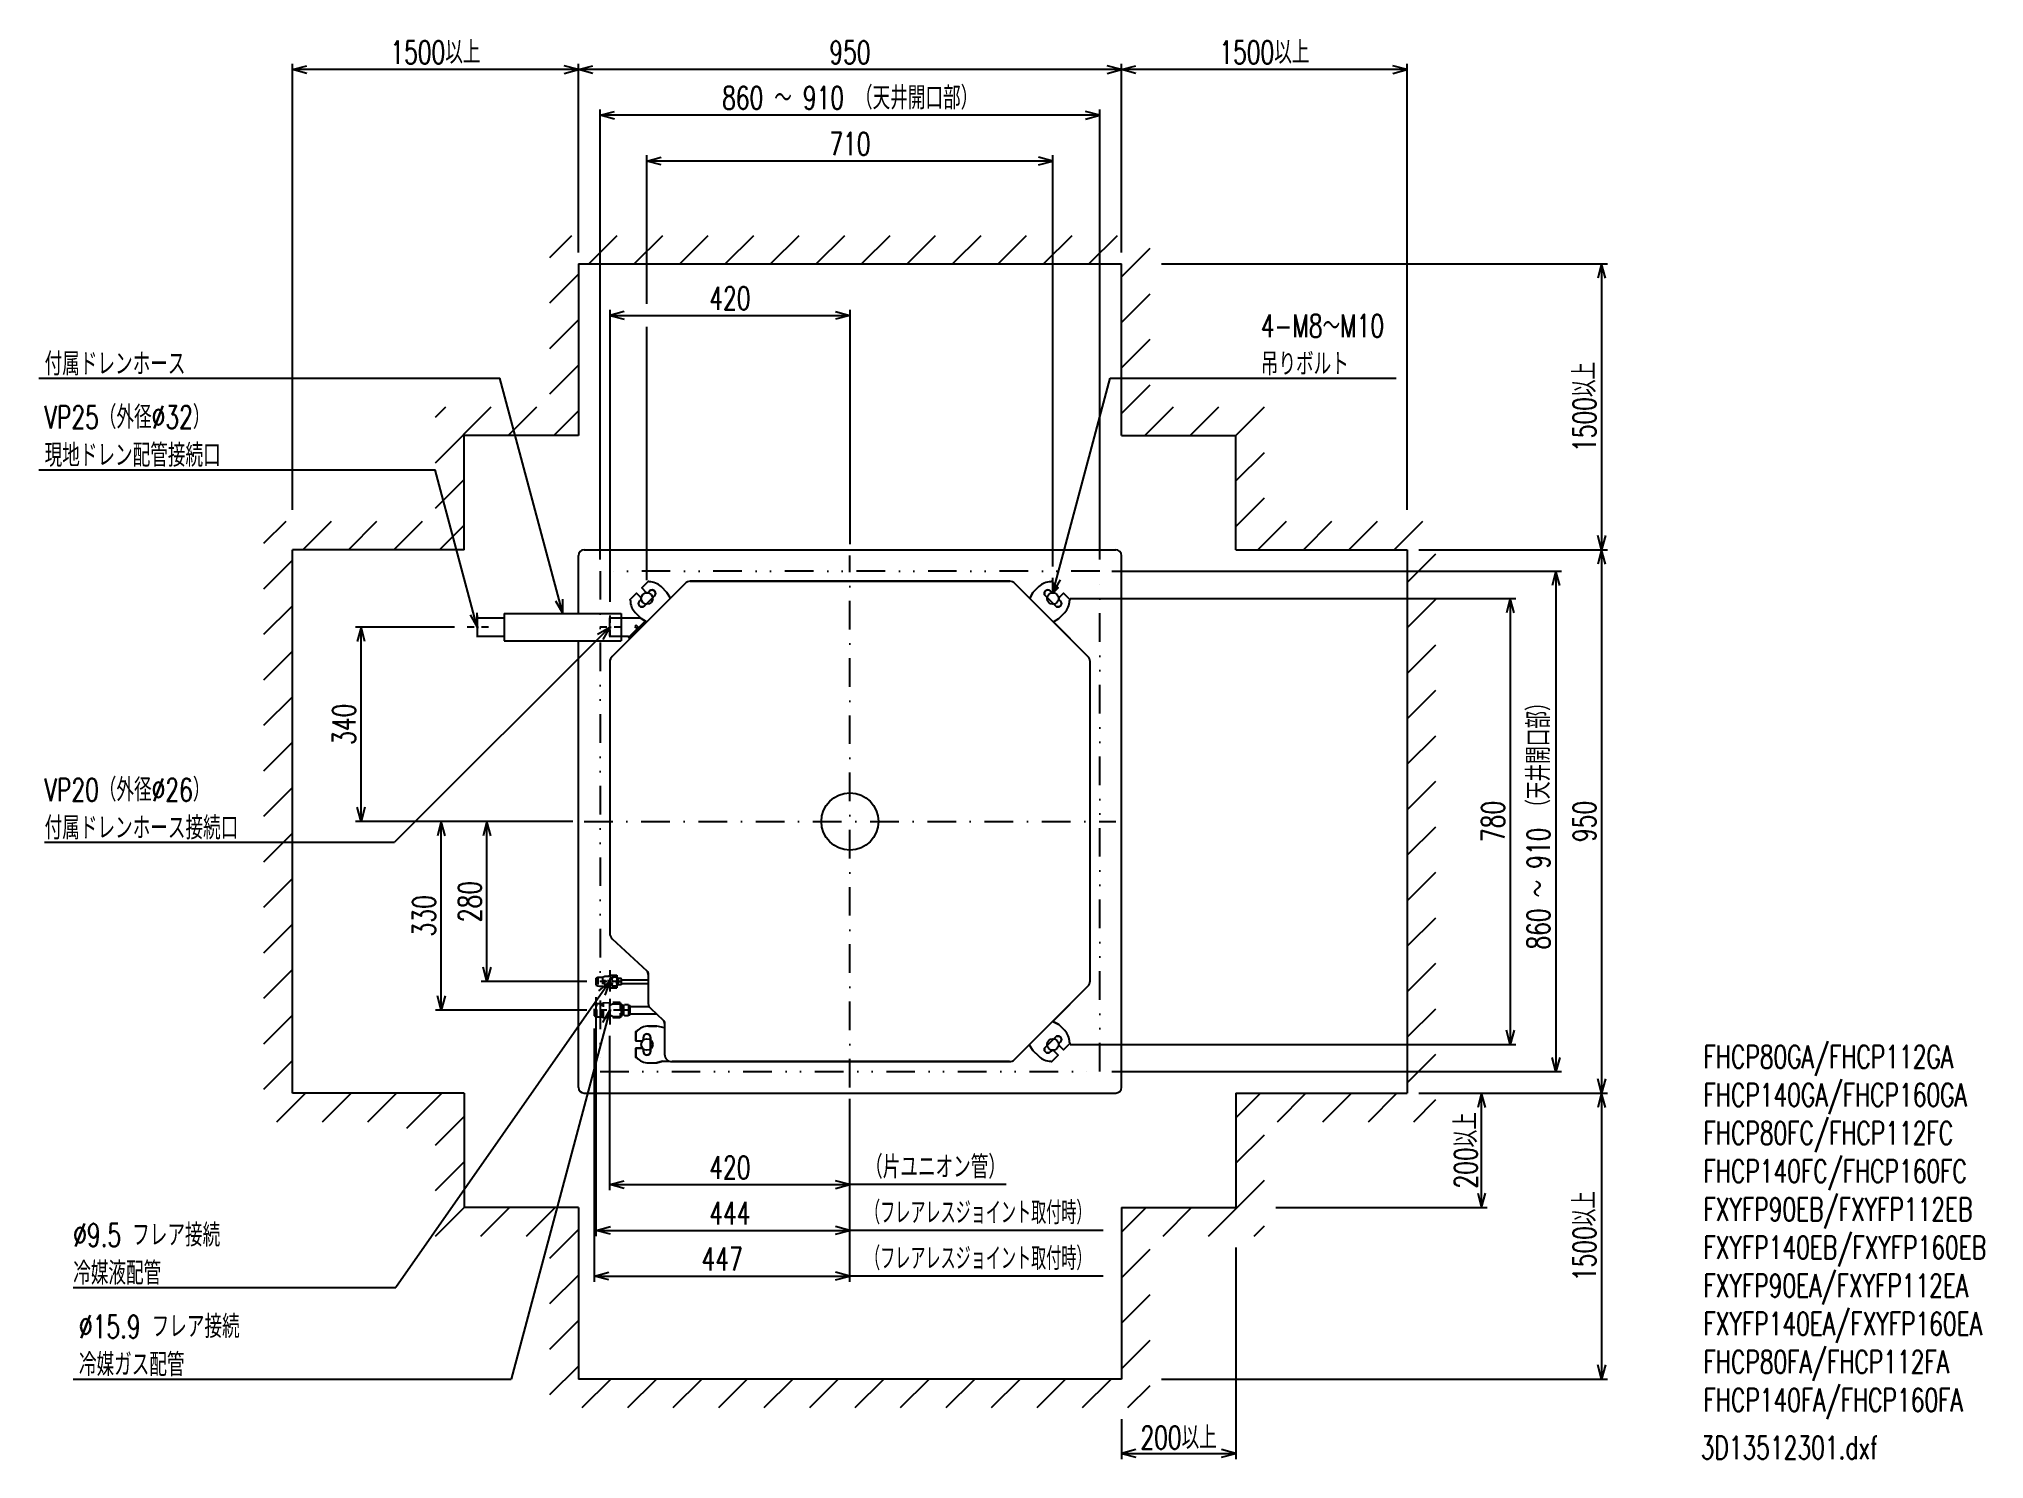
# Model space of a CAD drawing. Extents: x -1419 to 1984, y -1115 to 1369.
import ezdxf

# ---------------------------------------------------------------- set-up
doc = ezdxf.new("R2010")
doc.units = 0
doc.header["$LTSCALE"] = 50
for name, pattern in [('DASHDOT2', [0.5, 0.25, -0.125, 0, -0.125]), ('DASHDOTX2', [2, 1, -0.5, 0, -0.5]), ('DASHED2', [0.375, 0.25, -0.125]), ('DIVIDEX2', [2.5, 1, -0.5, 0, -0.5, 0, -0.5])]:
    doc.linetypes.add(name, pattern=pattern)
for name, color, linetype in [('ARRANGE', 1, 'CONTINUOUS'), ('BASIS', 6, 'DASHDOTX2'), ('DETAIL', 5, 'CONTINUOUS'), ('ETC', 61, 'CONTINUOUS'), ('FIX', 11, 'CONTINUOUS'), ('NOTE', 4, 'CONTINUOUS'), ('OUTLINE', 3, 'CONTINUOUS'), ('SERVICESPACE', 2, 'CONTINUOUS'), ('SIZE', 30, 'CONTINUOUS')]:
    doc.layers.add(name, color=color, linetype=linetype)
doc.styles.add('STEM_DIM40_0_6', font='romans.shx', dxfattribs={"width": 0.6, "bigfont": 'extfont.shx'})
doc.styles.add('STEM_DIM40_0_7', font='romans.shx', dxfattribs={"width": 0.7, "height": 40, "bigfont": 'extfont.shx'})

msp = doc.modelspace()

# ---------------------------------------------------------------- linework, layer by layer
at = {"layer": 'ARRANGE'}
msp.add_circle((0, 0), 50, dxfattribs=at)
at = {"layer": 'BASIS'}
for p, q in [((0, -465), (0, 465)), ((-465, 0), (465, 0))]:
    msp.add_line(p, q, dxfattribs=at)
at = {"layer": 'DETAIL'}
for p, q in [((-475, 364), (-475, 465)), ((-465, 475), (465, 475)), ((475, -465), (475, 465)), ((-416.192388, 288.389338), (-288.389338, 416.192388)), ((-364.263099, 408.455486), (-352.595837, 420.122748)), ((-364.263099, 408.455486), (-356.767767, 400.960155)), ((-352.595837, 420.122748), (-351.464466, 418.991377)), ((-330.403566, 410.6584), (-319.998213, 400.253047)), ((-279.19695, 420), (279.560194, 420)), ((416.192388, 288.752582), (288.752582, 416.192388)), ((330.403567, 410.658401), (319.998214, 400.253048)), ((352.595837, 420.122749), (351.464466, 418.991378)), ((352.595837, 420.122749), (364.263099, 408.455487)), ((364.263099, 408.455487), (356.767767, 400.960155)), ((-385.122749, 387.595836), (-373.455487, 399.263098)), ((-385.122749, 387.595836), (-383.991378, 386.464466)), ((-373.455487, 399.263098), (-365.960155, 391.767766)), ((-368.08146, 385.403821), (-365.960155, 387.525126)), ((-359.596178, 376.91854), (-341.91854, 394.596178)), ((-352.525126, 400.960155), (-350.403821, 403.081459)), ((-313.942618, 390.639108), (-319.998213, 400.253047)), ((314.787561, 390.157409), (319.998214, 400.253048)), ((341.918541, 394.596179), (359.596179, 376.91854)), ((350.403822, 403.08146), (352.525127, 400.960155)), ((373.455487, 399.263099), (365.960155, 391.767767)), ((365.960155, 387.525126), (368.08146, 385.403822)), ((373.455487, 399.263099), (385.122749, 387.595837)), ((385.122749, 387.595837), (383.991378, 386.464466)), ((-652, 356), (-652, 324)), ((-652, 356), (-605, 356)), ((-605, 364), (-605, 316)), ((-605, 364), (-400, 364)), ((-420, 356), (-366.254834, 356)), ((-420, 324), (-420, 356)), ((-400, 364), (-400, 316)), ((-358.242152, 350.582214), (-387.209142, 321.615224)), ((-373.996176, 343.313472), (-376.117496, 341.192151)), ((-371.874856, 336.949511), (-376.117496, 341.192151)), ((-375.6584, 365.403566), (-365.253047, 354.998213)), ((-369.753535, 339.070831), (-373.996176, 343.313472)), ((-355.639108, 348.942618), (-365.253047, 354.998213)), ((355.861974, 349.082996), (365.253048, 354.998214)), ((375.658401, 365.403567), (365.253048, 354.998214)), ((-652, 324), (-605, 324)), ((-605, 316), (-400, 316)), ((-475, -465), (-475, 316)), ((-420, 324), (-388.078849, 324)), ((-385.087821, 319.493904), (-387.209142, 321.615224)), ((-420, 279.19695), (-420, -195.421632)), ((420, -278.932995), (420, 279.560194)), ((-415.859269, -204.935483), (-355.419883, -261.216455)), ((-415.733333, -271.822222), (-407.911111, -271.822222)), ((-407.2, -272.533333), (-407.911111, -271.822222)), ((-352.742641, -267.408828), (-352.742641, -318.227863)), ((-420, -274.522993), (-420, -285.477007)), ((-407.911111, -288.177778), (-415.733333, -288.177778)), ((-408.710331, -280), (-415.110331, -280)), ((-407.2, -287.466667), (-407.911111, -288.177778)), ((-407.2, -272.533333), (-407.2, -287.466667)), ((-406.488889, -273.955556), (-407.2, -273.955556)), ((-406.488889, -286.044444), (-407.2, -286.044444)), ((-406.488889, -286.044444), (-406.488889, -273.955556)), ((-405.777778, -275.377778), (-406.488889, -275.377778)), ((-405.777778, -284.622222), (-406.488889, -284.622222)), ((-405.777778, -275.022222), (-405.066667, -274.311111)), ((-405.777778, -284.977778), (-405.777778, -275.022222)), ((-405.777778, -284.977778), (-405.066667, -285.688889)), ((-400.088889, -274.311111), (-405.066667, -274.311111)), ((-400.088889, -285.688889), (-405.066667, -285.688889)), ((-404.885022, -280), (-400.270533, -280)), ((-399.394972, -275.005028), (-400.088889, -274.311111)), ((-399.394972, -284.994972), (-400.088889, -285.688889)), ((-399.394972, -284.994972), (-399.394972, -275.005028)), ((-399.390492, -276.8), (-352.742641, -276.8)), ((-399.390492, -283.2), (-352.742641, -283.2)), ((416.192388, -288.125383), (288.125383, -416.192388)), ((-420, -339.525), (-420, -320.475)), ((-415.2375, -318.8875), (-399.3625, -318.8875)), ((-399.3625, -330), (-413.65, -330)), ((-399.3625, -340.31875), (-399.3625, -318.8875)), ((-397.775, -321.26875), (-399.3625, -321.26875)), ((-397.775, -338.73125), (-399.3625, -338.73125)), ((-397.775, -338.73125), (-397.775, -321.26875)), ((-395.39375, -322.0625), (-397.775, -322.0625)), ((-395.39375, -337.9375), (-397.775, -337.9375)), ((-395.39375, -322.0625), (-394.6, -320.475)), ((-395.39375, -337.9375), (-395.39375, -322.0625)), ((-386.6625, -330), (-395.39375, -330)), ((-395.39375, -337.9375), (-394.6, -339.525)), ((-387.45625, -320.475), (-394.6, -320.475)), ((-394.6, -339.525), (-387.45625, -339.525)), ((-386.6625, -322.0625), (-387.45625, -320.475)), ((-386.6625, -337.9375), (-387.45625, -339.525)), ((-386.6625, -322.0625), (-384.28125, -322.0625)), ((-386.6625, -337.9375), (-386.6625, -322.0625)), ((-386.6625, -337.9375), (-384.28125, -337.9375)), ((-384.28125, -337.9375), (-384.28125, -322.0625)), ((-384.28125, -323.65), (-351.384162, -323.65)), ((-384.28125, -336.35), (-338.640964, -336.35)), ((-349.073431, -326.649783), (-326.954667, -347.216041)), ((-415.2375, -341.1125), (-399.3625, -341.1125)), ((-399.3625, -340.31875), (-399.3625, -341.1125)), ((-374.6, -383.5), (-374.6, -367)), ((-374.6, -367), (-373, -367)), ((-352.215391, -358), (-337.499999, -358)), ((-324.242641, -361.010571), (-337.499999, -358)), ((-324.242641, -353.440938), (-324.242641, -407)), ((354.743725, -349.574046), (365.253048, -354.998213)), ((375.658401, -365.403567), (365.253048, -354.998213)), ((-374.6, -383.5), (-364, -383.5)), ((-374.6, -396.5), (-364, -396.5)), ((-374.6, -413), (-374.6, -396.5)), ((-361, -380.5), (-361, -377.500022)), ((-361, -402.499978), (-361, -399.5)), ((-349, -402.499978), (-349, -377.500022)), ((313.840611, -390.47716), (319.998214, -400.253047)), ((330.403567, -410.658401), (319.998214, -400.253047)), ((359.596179, -376.91854), (341.91854, -394.596179)), ((352.525127, -400.960155), (350.403822, -403.08146)), ((364.263099, -408.455487), (356.767767, -400.960155)), ((368.08146, -385.403821), (365.960155, -387.525126)), ((373.455487, -399.263099), (365.960155, -391.767767)), ((385.122749, -387.595837), (373.455487, -399.263099)), ((385.122749, -387.595837), (383.991378, -386.464466)), ((-374.6, -413), (-373, -413)), ((-352.215391, -422), (-337.499999, -422)), ((-328.099999, -419), (-337.499999, -422)), ((-328.099999, -419), (-316.242641, -419)), ((278.932995, -420), (-311.242641, -420)), ((352.595837, -420.122749), (351.464466, -418.991378)), ((364.263099, -408.455487), (352.595837, -420.122749)), ((-465, -475), (465, -475))]:
    msp.add_line(p, q, dxfattribs=at)
at = {"layer": 'DETAIL', "linetype": 'DASHED2'}
for p, q in [((-441.230389, -272.35), (-432.530389, -272.2)), ((-432.530389, -272.2), (-428.830389, -270.65)), ((-432.530389, -272.2), (-432.530389, -287.8)), ((-428.830389, -270.65), (-422.454266, -270.520761)), ((-428.830389, -289.35), (-428.830389, -270.65)), ((-422.378644, -289.482204), (-422.378644, -270.517796)), ((-420.848371, -269.656638), (-420.395517, -269)), ((-420.845471, -290.347567), (-420.845471, -269.652433)), ((-420.395517, -269), (-406.93, -269)), ((-406.93, -291), (-406.93, -269)), ((-444, -273.543798), (-441.230389, -272.35)), ((-444, -286.456202), (-444, -273.543798)), ((-444, -286.456202), (-441.230389, -287.65)), ((-441.230389, -272.35), (-441.230389, -287.65)), ((-441.230389, -287.65), (-432.530389, -287.8)), ((-432.530389, -287.8), (-428.830389, -289.35)), ((-428.830389, -289.35), (-422.454266, -289.479239)), ((-420.848371, -290.343362), (-420.395517, -291)), ((-420.395517, -291), (-406.93, -291)), ((-447, -319.957778), (-442.9, -318.5)), ((-447, -340.042222), (-447, -319.957778)), ((-447, -340.042222), (-442.9, -341.5)), ((-442.9, -318.5), (-434.6, -318.35)), ((-442.9, -341.5), (-442.9, -318.5)), ((-434.6, -318.35), (-431, -317)), ((-434.6, -341.65), (-434.6, -318.35)), ((-431, -317), (-420, -316.8)), ((-431, -343), (-431, -317)), ((-420, -316.8), (-419.83154, -316.599954)), ((-420, -343.2), (-420, -316.8)), ((-418.4, -316.59193), (-419.83154, -316.599954)), ((-402, -316.500002), (-418.4, -316.59193)), ((-402, -316.500002), (-402, -343.499998)), ((-442.9, -341.5), (-434.6, -341.65)), ((-434.6, -341.65), (-431, -343)), ((-431, -343), (-420, -343.2)), ((-420, -343.2), (-419.83154, -343.400046)), ((-418.4, -343.40807), (-419.83154, -343.400046)), ((-402, -343.499998), (-418.4, -343.40807))]:
    msp.add_line(p, q, dxfattribs=at)
at = {"layer": 'DETAIL'}
for centre, radius, start, end in [((-465, 465), 10, 90, 180), ((465, 465), 10, 0, 90), ((-350.55611, 390.505857), 28.5, 45, 91.826449), ((-279.19695, 407), 13, 90, 135), ((279.560194, 407), 13, 45, 90), ((350.55611, 390.505858), 28.5, 88.173551, 135), ((-355.505857, 385.556109), 28.5, 178.173551, 225), ((-363.838819, 381.16118), 6, 135, 315), ((-368.081475, 389.646446), 3, 315, 45), ((-354.646446, 403.081475), 3, 225, 315), ((-346.16118, 398.838819), 6, 315, 135), ((346.161181, 398.83882), 6, 45, 225), ((354.646447, 403.081476), 3, 225, 315), ((363.83882, 381.161181), 6, 225, 45), ((368.081476, 389.646447), 3, 135, 225), ((355.505858, 385.55611), 28.5, 315, 1.826449), ((-388.199092, 322.605173), 1.4, 315, 85.072918), ((-407, 279.19695), 13, 135, 180), ((407, 279.560194), 13, 0, 45), ((-407, -195.421632), 13, 180, 227.040422), ((-421.422222, -267.555556), 7.111111, 281.536959, 323.130102), ((-410.044444, -276.088889), 6.4, 138.189685, 217.669887), ((-412.888889, -276.088889), 5.688889, 316.567463, 48.590378), ((-361.242641, -267.408828), 8.5, 0, 46.762), ((-421.422222, -292.444444), 7.111111, 36.869898, 78.463041), ((-410.044444, -283.911111), 6.4, 142.330113, 221.810315), ((-412.888889, -283.911111), 5.688889, 311.409622, 43.432537), ((-400.8, -277.155556), 4.977778, 145.150095, 214.849905), ((-400.8, -282.844444), 4.977778, 145.150095, 214.849905), ((-404.355556, -277.155556), 4.977778, 325.150095, 34.849905), ((-404.355556, -282.844444), 4.977778, 325.150095, 34.849905), ((407, -278.932995), 13, 315, 0), ((-419.406345, -314.318465), 6.185091, 264.492179, 312.377719), ((-419.406345, -345.681535), 6.185091, 47.622281, 95.507821), ((-341.242642, -318.227863), 11.5, 180, 227.083), ((-352.215391, -386.5), 28.5, 90, 136.826449), ((-355, -377.500022), 6, 0, 180), ((-332.742641, -353.440938), 8.5, 0, 47.083), ((355.505858, -385.55611), 28.5, 358.173551, 45), ((-364, -380.5), 3, 270, 0), ((-364, -399.5), 3, 0, 90), ((-355, -402.499978), 6, 180, 0), ((-311.242641, -407), 13, 180, 270), ((346.161181, -398.838819), 6, 135, 315), ((354.646447, -403.081475), 3, 45, 135), ((363.83882, -381.161181), 6, 315, 135), ((368.081476, -389.646447), 3, 135, 225), ((-352.215391, -393.5), 28.5, 223.173551, 270), ((278.932995, -407), 13, 270, 315), ((350.55611, -390.505857), 28.5, 225, 271.826449), ((-465, -465), 10, 180, 270), ((465, -465), 10, 270, 0)]:
    msp.add_arc(centre, radius, start, end, dxfattribs=at)
at = {"layer": 'DETAIL', "linetype": 'DASHED2'}
for centre, start, end in [((-422.494796, -268.521172), 271.161181, 325.407711), ((-422.494796, -291.478828), 34.592289, 88.838819)]:
    msp.add_arc(centre, 2, start, end, dxfattribs=at)
at = {"layer": 'FIX'}
for centre in [(-355, 390), (355, 390), (-355, -390), (355, -390)]:
    msp.add_circle(centre, 10, dxfattribs=at)
at = {"layer": 'NOTE'}
for p, q in [((-1418.732418, 775), (-612.627114, 775)), ((-502.5, 364), (-612.627114, 775)), ((355, 400), (455.480819, 775)), ((455.480819, 775), (955.64579, 775)), ((-1418.732418, 615), (-725.686025, 615)), ((-652, 340), (-725.686025, 615)), ((355, 400), (354.999992, 425.881904)), ((367.940945, 422.414391), (355, 400)), ((-515, 385.650636), (-502.5, 364)), ((-502.5, 364), (-502.5, 389)), ((-664.5, 361.650636), (-652, 340)), ((-652, 340), (-652, 365)), ((-420, 340), (-796.445351, -36.445351)), ((-441.650635, 327.5), (-420, 340)), ((-420, 340), (-432.5, 318.349365)), ((-1408.732418, -36.445351), (-796.445351, -36.445351)), ((-420, -280), (-794.611033, -815)), ((-439.151111, -296.069691), (-420, -280)), ((-420, -280), (-428.550504, -303.492316)), ((-420, -330), (-592.827223, -975)), ((-432.5, -351.650636), (-420, -330)), ((-420, -330), (-420, -355)), ((-1358.732418, -815), (-794.611033, -815)), ((-1358.732418, -975), (-592.827223, -975))]:
    msp.add_line(p, q, dxfattribs=at)
at = {"layer": 'NOTE', "linetype": 'DASHDOT2'}
for p, q in [((-652, 360), (-652, 320)), ((-420, 360), (-420, 320)), ((-632, 340), (-672, 340)), ((-400, 340), (-440, 340)), ((-420, -260), (-420, -300)), ((-400, -280), (-440, -280)), ((-400, -330), (-440, -330)), ((-420, -310), (-420, -350))]:
    msp.add_line(p, q, dxfattribs=at)
at = {"layer": 'OUTLINE'}
msp.add_lwpolyline([(-341.918531, 394.596187), (-359.596178, 376.91854, -0.999914), (-368.082194, 385.403087), (-365.960155, 387.525126, 0.414214), (-365.960156, 391.767768), (-373.455487, 399.263098), (-385.122749, 387.595836), (-383.991378, 386.464465, 0.20721), (-375.6584, 365.403566), (-365.253047, 354.998213), (-355.639108, 348.942618), (-416.192388, 288.389338, 0.198912), (-420, 279.19695), (-420, -195.421632, 0.208184), (-415.859269, -204.935483), (-355.419883, -261.216455, -0.206917), (-352.742641, -267.408828), (-352.742641, -318.227863, 0.208378), (-349.073431, -326.649783), (-326.954667, -347.216041, -0.208378), (-324.242641, -353.440938), (-324.242641, -361.010571), (-337.499999, -358), (-352.215391, -358, 0.20721), (-373, -367), (-374.6, -367), (-374.6, -383.5), (-364, -383.5, 0.414214), (-361, -380.5), (-361, -377.500022, -1), (-349, -377.500022), (-349, -402.499978, -1), (-361, -402.499978), (-361, -402.499978), (-361, -399.5, 0.414214), (-364, -396.5), (-374.6, -396.5), (-374.6, -413), (-373, -413, 0.20721), (-352.215392, -422), (-337.499999, -422), (-328.099999, -419), (-316.242641, -419, 0.09902), (-311.242641, -420), (278.932995, -420, 0.198912), (288.125383, -416.192388), (313.840611, -390.47716), (319.998214, -400.253047), (330.403567, -410.658401, 0.20721), (351.464466, -418.991378), (352.595837, -420.122749), (364.263099, -408.455487), (356.767767, -400.960155, 0.414214), (352.525127, -400.960155), (350.403822, -403.08146, -1), (341.91854, -394.596179), (359.596179, -376.91854, -1), (368.08146, -385.403821), (365.960155, -387.525126, 0.414213), (365.960155, -391.767767), (373.455487, -399.263099), (385.122749, -387.595837), (383.991378, -386.464466, 0.20721), (375.658401, -365.403567), (365.253048, -354.998213), (354.743725, -349.574046), (416.192388, -288.125383, 0.198912), (420, -278.932995), (420, 279.560194, 0.198912), (416.192388, 288.752582), (355.861974, 349.082996), (365.253048, 354.998214), (375.658401, 365.403567, 0.20721), (383.991378, 386.464466), (385.122749, 387.595837), (373.455487, 399.263099), (365.960155, 391.767767, 0.414213), (365.960155, 387.525126), (368.08146, 385.403822, -1), (359.596179, 376.91854), (341.918541, 394.596179, -1), (350.403822, 403.08146), (352.525127, 400.960155, 0.414213), (356.767767, 400.960155), (364.263099, 408.455487), (352.595837, 420.122749), (351.464466, 418.991378, 0.20721), (330.403567, 410.658401), (319.998214, 400.253048), (314.787561, 390.157409), (288.752582, 416.192388, 0.198912), (279.560194, 420), (-279.19695, 420, 0.198912), (-288.389338, 416.192388), (-313.942618, 390.639108), (-319.998213, 400.253047), (-330.403566, 410.6584, 0.20721), (-351.464466, 418.991377), (-352.595837, 420.122748), (-364.263098, 408.455485), (-356.767767, 400.960155, 0.414214), (-352.525124, 400.960156), (-350.40382, 403.08146, -0.999999)], format="xyb", close=True, dxfattribs=at)
at = {"layer": 'SERVICESPACE'}
for p, q in [((-975, 545), (-975, 1325)), ((-975, 1315), (-950, 1321.69873)), ((-475, 1315), (-975, 1315)), ((-950, 1308.30127), (-975, 1315)), ((-475, 1315), (-500, 1321.69873)), ((-500, 1308.30127), (-475, 1315)), ((475, 1315), (500, 1321.69873)), ((500, 1308.30127), (475, 1315)), ((975, 1315), (475, 1315)), ((975, 1315), (950, 1321.69873)), ((950, 1308.30127), (975, 1315)), ((975, 545), (975, 1325)), ((-437, 458), (-437, 1245)), ((-437, 1235), (-412, 1241.69873)), ((437, 1235), (-437, 1235)), ((-412, 1228.30127), (-437, 1235)), ((437, 1235), (412, 1241.69873)), ((412, 1228.30127), (437, 1235)), ((437, 458), (437, 1245)), ((-525, 986.440745), (-486.440745, 1025)), ((-456.891232, 975), (-406.891232, 1025)), ((-377.341719, 975), (-327.341719, 1025)), ((-297.792206, 975), (-247.792206, 1025)), ((-218.242693, 975), (-168.242693, 1025)), ((-138.69318, 975), (-88.69318, 1025)), ((-59.143667, 975), (-9.143667, 1025)), ((20.405845, 975), (70.405845, 1025)), ((99.955358, 975), (149.955358, 1025)), ((179.504871, 975), (229.504871, 1025)), ((259.054384, 975), (309.054384, 1025)), ((338.603897, 975), (388.603897, 1025)), ((418.15341, 975), (468.15341, 1025)), ((475, 952.297077), (525, 1002.297077)), ((-525, 906.891232), (-475, 956.891232)), ((-475, 975), (475, 975)), ((-475, 975), (-475, 675)), ((475, 675), (475, 975)), ((545, 975), (1325, 975)), ((1315, 975), (1308.30127, 950)), ((1315, 975), (1315, 475)), ((1321.69873, 950), (1315, 975)), ((475, 872.747564), (525, 922.747564)), ((-525, 827.341719), (-475, 877.341719)), ((475, 793.198052), (525, 843.198052)), ((-525, 747.792206), (-475, 797.792206)), ((475, 713.648539), (525, 763.648539)), ((-725, 627.341719), (-627.341719, 725)), ((-725, 706.891232), (-706.891232, 725)), ((-597.792206, 675), (-547.792206, 725)), ((-518.242693, 675), (-475, 718.242693)), ((515.900974, 675), (565.900974, 725)), ((595.450487, 675), (645.450487, 725)), ((675, 675), (725, 725)), ((-675, 475), (-675, 675)), ((-475, 675), (-675, 675)), ((475, 675), (675, 675)), ((675, 475), (675, 675)), ((675, 595.450487), (725, 645.450487)), ((-725, 547.792206), (-675, 597.792206)), ((675, 515.900974), (725, 565.900974)), ((-1025, 486.440745), (-986.440745, 525)), ((-956.891232, 475), (-906.891232, 525)), ((-877.341719, 475), (-827.341719, 525)), ((-797.792206, 475), (-747.792206, 525)), ((-718.242693, 475), (-675, 518.242693)), ((713.648539, 475), (763.648539, 525)), ((793.198052, 475), (843.198052, 525)), ((872.747564, 475), (922.747564, 525)), ((952.297077, 475), (1002.297077, 525)), ((1315, 475), (1308.30127, 500)), ((1321.69873, 500), (1315, 475)), ((-1025, 406.891232), (-975, 456.891232)), ((-675, 475), (-975, 475)), ((-975, -475), (-975, 475)), ((675, 475), (975, 475)), ((975, 475), (975, -475)), ((975, 418.15341), (1025, 468.15341)), ((458, 437.5), (1245, 437.5)), ((1235, 437.5), (1228.30127, 412.5)), ((1235, 437.5), (1235, -437.5)), ((1241.69873, 412.5), (1235, 437.5)), ((-1025, 327.341719), (-975, 377.341719)), ((975, 338.603897), (1025, 388.603897)), ((975, 259.054384), (1025, 309.054384)), ((-1025, 247.792206), (-975, 297.792206)), ((-1025, 168.242693), (-975, 218.242693)), ((975, 179.504871), (1025, 229.504871)), ((-1025, 88.69318), (-975, 138.69318)), ((975, 99.955358), (1025, 149.955358)), ((975, 20.405845), (1025, 70.405845)), ((-1025, 9.143667), (-975, 59.143667)), ((-1025, -70.405845), (-975, -20.405845)), ((975, -59.143667), (1025, -9.143667)), ((-1025, -149.955358), (-975, -99.955358)), ((975, -138.69318), (1025, -88.69318)), ((975, -218.242693), (1025, -168.242693)), ((-1025, -229.504871), (-975, -179.504871)), ((-1025, -309.054384), (-975, -259.054384)), ((975, -297.792206), (1025, -247.792206)), ((-1025, -388.603897), (-975, -338.603897)), ((975, -377.341719), (1025, -327.341719)), ((975, -456.891232), (1025, -406.891232)), ((-1025, -468.15341), (-975, -418.15341)), ((458, -437.5), (1245, -437.5)), ((1235, -437.5), (1228.30127, -412.5)), ((1241.69873, -412.5), (1235, -437.5)), ((-1002.297077, -525), (-952.297077, -475)), ((-675, -475), (-975, -475)), ((-922.747564, -525), (-872.747564, -475)), ((-843.198052, -525), (-793.198052, -475)), ((-775, -536.351461), (-713.648539, -475)), ((-675, -475), (-675, -675)), ((675, -475), (975, -475)), ((675, -475), (675, -675)), ((675, -518.242693), (718.242693, -475)), ((747.792206, -525), (797.792206, -475)), ((827.341719, -525), (877.341719, -475)), ((906.891232, -525), (956.891232, -475)), ((1105, -475), (1098.30127, -500)), ((1105, -675), (1105, -475)), ((1111.69873, -500), (1105, -475)), ((1315, -475), (1308.30127, -500)), ((1321.69873, -500), (1315, -475)), ((1315, -475), (1315, -975)), ((986.440745, -525), (1025, -486.440745)), ((-725, -565.900974), (-675, -515.900974)), ((675, -597.792206), (725, -547.792206)), ((-725, -645.450487), (-675, -595.450487)), ((627.341719, -725), (725, -627.341719)), ((-725, -725), (-675, -675)), ((-475, -675), (-675, -675)), ((-645.450487, -725), (-595.450487, -675)), ((-565.900974, -725), (-515.900974, -675)), ((-475, -675), (-475, -975)), ((475, -675), (475, -975)), ((475, -675), (675, -675)), ((475, -718.242693), (518.242693, -675)), ((547.792206, -725), (597.792206, -675)), ((745, -675), (1115, -675)), ((1098.30127, -650), (1105, -675)), ((1105, -675), (1111.69873, -650)), ((-525, -763.648539), (-475, -713.648539)), ((706.891232, -725), (725, -706.891232)), ((475, -797.792206), (525, -747.792206)), ((675, -745), (675, -1115)), ((-525, -843.198052), (-475, -793.198052)), ((475, -877.341719), (525, -827.341719)), ((-525, -922.747564), (-475, -872.747564)), ((475, -956.891232), (525, -906.891232)), ((-525, -1002.297077), (-475, -952.297077)), ((1315, -975), (1308.30127, -950)), ((1321.69873, -950), (1315, -975)), ((475, -975), (-475, -975)), ((-468.15341, -1025), (-418.15341, -975)), ((-388.603897, -1025), (-338.603897, -975)), ((-309.054384, -1025), (-259.054384, -975)), ((-229.504871, -1025), (-179.504871, -975)), ((-149.955358, -1025), (-99.955358, -975)), ((-70.405845, -1025), (-20.405845, -975)), ((9.143667, -1025), (59.143667, -975)), ((88.69318, -1025), (138.69318, -975)), ((168.242693, -1025), (218.242693, -975)), ((247.792206, -1025), (297.792206, -975)), ((327.341719, -1025), (377.341719, -975)), ((406.891232, -1025), (456.891232, -975)), ((486.440745, -1025), (525, -986.440745)), ((545, -975), (1325, -975)), ((475, -1045), (475, -1115)), ((500, -1098.30127), (475, -1105)), ((475, -1105), (675, -1105)), ((475, -1105), (500, -1111.69873)), ((675, -1105), (650, -1098.30127)), ((650, -1111.69873), (675, -1105))]:
    msp.add_line(p, q, dxfattribs=at)
at = {"layer": 'SERVICESPACE', "linetype": 'DIVIDEX2'}
for p, q in [((437, 438), (-437, 438)), ((-437, 438), (-437, -437)), ((437, -437), (437, 438)), ((-437, -437), (437, -437))]:
    msp.add_line(p, q, dxfattribs=at)
at = {"layer": 'SIZE'}
for p, q in [((-475, 995), (-475, 1325)), ((-475, 1315), (-450, 1321.69873)), ((475, 1315), (-475, 1315)), ((-450, 1308.30127), (-475, 1315)), ((475, 1315), (450, 1321.69873)), ((450, 1308.30127), (475, 1315)), ((475, 995), (475, 1325)), ((-355, 905), (-355, 1165)), ((-355, 1155), (-330, 1161.69873)), ((355, 1155), (330, 1161.69873)), ((355, 445.881904), (355, 1165)), ((355, 1155), (-355, 1155)), ((-330, 1148.30127), (-355, 1155)), ((330, 1148.30127), (355, 1155)), ((-420, 895), (-420, 384)), ((-395, 891.69873), (-420, 885)), ((-420, 885), (-395, 878.30127)), ((-420, 885), (0, 885)), ((-25, 891.69873), (0, 885)), ((0, 885), (-25, 878.30127)), ((0, 895), (0, 485)), ((-355, 422.254806), (-355, 865)), ((995, 475), (1325, 475)), ((1315, 475), (1308.30127, 450)), ((1315, 475), (1315, -475)), ((1321.69873, 450), (1315, 475)), ((385, 390), (1165, 390)), ((1155, 390), (1148.30127, 365)), ((1155, 390), (1155, -390)), ((1161.69873, 365), (1155, 390)), ((-692, 340), (-865, 340)), ((-855, 340), (-861.69873, 315)), ((-855, 0), (-855, 340)), ((-848.30127, 315), (-855, 340)), ((-485, 0), (-865, 0)), ((-855, 0), (-861.69873, 25)), ((-848.30127, 25), (-855, 0)), ((-715, 0), (-721.69873, -25)), ((-715, -330), (-715, 0)), ((-708.30127, -25), (-715, 0)), ((-635, 0), (-641.69873, -25)), ((-635, -280), (-635, 0)), ((-628.30127, -25), (-635, 0)), ((-635, -280), (-641.69873, -255)), ((-628.30127, -255), (-635, -280)), ((-715, -330), (-721.69873, -305)), ((-708.30127, -305), (-715, -330)), ((-460, -280), (-645, -280)), ((-460, -330), (-725, -330)), ((-444, -725), (-444, -307.49998)), ((-447, -805), (-447, -361.999999)), ((1155, -390), (1148.30127, -365)), ((1161.69873, -365), (1155, -390)), ((-420, -645), (-420, -375)), ((385, -390), (1165, -390)), ((995, -475), (1325, -475)), ((1315, -475), (1308.30127, -450)), ((1321.69873, -450), (1315, -475)), ((0, -805), (0, -485)), ((-420, -635), (-395, -628.30127)), ((-395, -641.69873), (-420, -635)), ((-420, -635), (0, -635)), ((0, -635), (-25, -628.30127)), ((-25, -641.69873), (0, -635)), ((273.052793, -635), (0, -635)), ((-444, -715), (-419, -708.30127)), ((0, -715), (-25, -708.30127)), ((-444, -715), (0, -715)), ((-419, -721.69873), (-444, -715)), ((-25, -721.69873), (0, -715)), ((443.028168, -715), (0, -715)), ((-447, -795), (-422, -788.30127)), ((-447, -795), (0, -795)), ((-422, -801.69873), (-447, -795)), ((0, -795), (-25, -788.30127)), ((-25, -801.69873), (0, -795)), ((443.028168, -795), (0, -795))]:
    msp.add_line(p, q, dxfattribs=at)

# ---------------------------------------------------------------- texts
at = {"layer": 'ETC', "style": 'STEM_DIM40_0_7', "width": 0.7}
msp.add_text('3D13512301.dxf', height=40, dxfattribs=at).set_placement((1488.235283, -1115))
at = {"layer": 'NOTE', "char_height": 40, "attachment_point": 7, "style": 'STEM_DIM40_0_7'}
for s, insert in [('4-M8～M10\\P吊りボルト', (718.78001, 780)), ('FHCP80GA/FHCP112GA\\PFHCP140GA/FHCP160GA\\PFHCP80FC/FHCP112FC\\PFHCP140FC/FHCP160FC\\PFXYFP90EB/FXYFP112EB\\PFXYFP140EB/FXYFP160EB\\PFXYFP90EA/FXYFP112EA\\PFXYFP140EA/FXYFP160EA\\PFHCP80FA/FHCP112FA\\PFHCP140FA/FHCP160FA', (1493.235283, -1045)), ('%%C9.5 フレア接続\\P冷媒液配管', (-1358.732418, -810)), ('%%C15.9 フレア接続\\P冷媒ガス配管', (-1348.732418, -970))]:
    msp.add_mtext(s, dxfattribs=dict(at, insert=insert))
for s, insert, width in [('付属ドレンホース', (-1408.732418, 780), 381.360249), ('VP25（外径%%C32）\\P現地ドレン配管接続口', (-1408.732418, 620), 381.360249), ('VP20（外径%%C26）\\P付属ドレンホース接続口', (-1408.732418, -31.445351), 427.84127)]:
    msp.add_mtext(s, dxfattribs=dict(at, insert=insert, width=width))
at = {"layer": 'SERVICESPACE', "char_height": 40, "attachment_point": 5, "style": 'STEM_DIM40_0_7'}
for s, insert in [('1500以上', (-725, 1345)), ('1500以上', (725, 1345)), ('860 ～ 910 （天井開口部）', (0.5, 1265)), ('\\A1;200以上', (575, -1077.5))]:
    msp.add_mtext(s, dxfattribs=dict(at, insert=insert))
at = {"layer": 'SERVICESPACE', "char_height": 40, "attachment_point": 5, "rotation": 90, "style": 'STEM_DIM40_0_7'}
for s, insert in [('1500以上', (1285, 725)), ('860 ～ 910 （天井開口部）', (1205, 0)), ('\\A1;200以上', (1077.5, -575)), ('1500以上', (1285, -725))]:
    msp.add_mtext(s, dxfattribs=dict(at, insert=insert))
at = {"layer": 'SIZE', "char_height": 40}
for s, insert, attachment_point, style in [('950', (0.000017, 1345), 5, 'STEM_DIM40_0_7'), ('710', (0.000017, 1185), 5, 'STEM_DIM40_0_7'), ('420', (-209.999983, 915), 5, 'STEM_DIM40_0_7'), ('420', (-209.999983, -605), 5, 'STEM_DIM40_0_7'), ('（片ユニオン管）', (26.566228, -625.000008), 7, 'STEM_DIM40_0_7'), ('444', (-209.999983, -685), 5, 'STEM_DIM40_0_7'), ('（フレアレスジョイント取付時）', (26.566228, -705.000008), 7, 'STEM_DIM40_0_6'), ('447', (-223.499983, -765), 5, 'STEM_DIM40_0_7'), ('（フレアレスジョイント取付時）', (26.566228, -785.000008), 7, 'STEM_DIM40_0_6')]:
    msp.add_mtext(s, dxfattribs=dict(at, insert=insert, attachment_point=attachment_point, style=style))
at = {"layer": 'SIZE', "char_height": 40, "attachment_point": 5, "rotation": 90, "style": 'STEM_DIM40_0_7'}
for s, insert in [('340', (-885, 170)), ('780', (1125, 0)), ('950', (1285, 0)), ('330', (-745, -165)), ('280', (-665, -140))]:
    msp.add_mtext(s, dxfattribs=dict(at, insert=insert))

doc.saveas('drawing.dxf')
